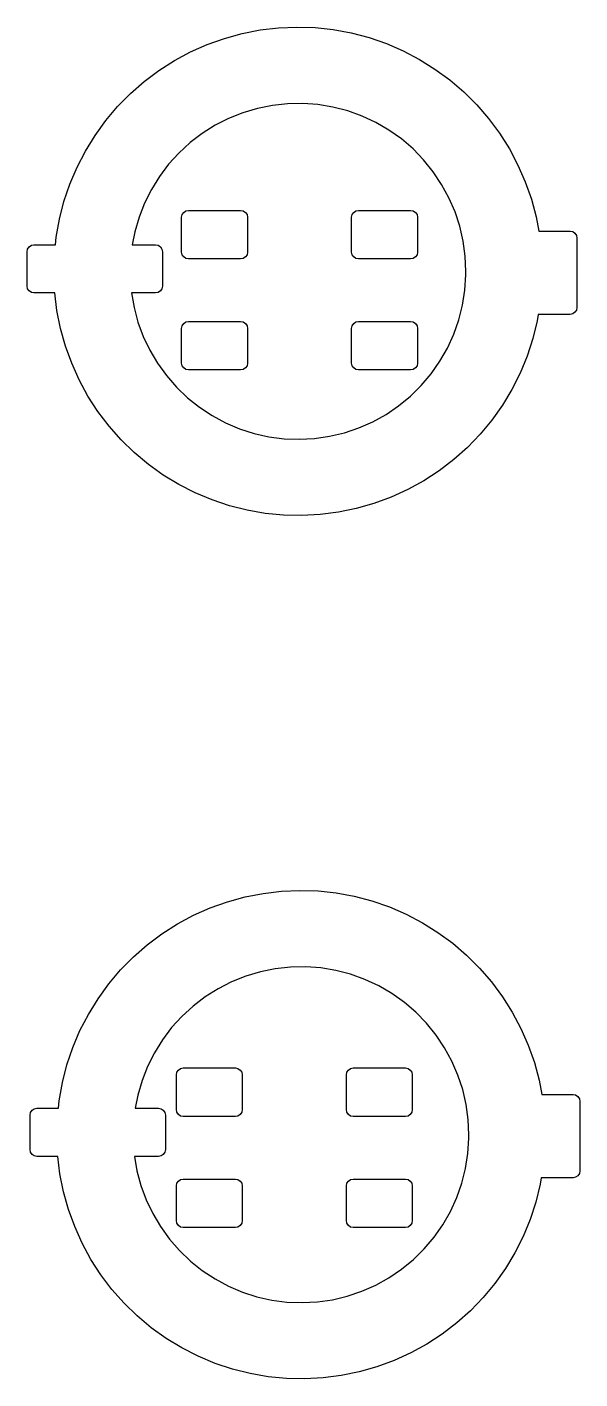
# Model space of a CAD drawing. Extents: x 10 to 584, y -410 to -10.
# Drawn here: x 136.07 to 152.01, y -215.35 to -176.39 of the extents above; entities that cross this region are included whole.
import ezdxf

# ---------------------------------------------------------------- set-up
doc = ezdxf.new("R2010")
doc.units = 0
doc.layers.add('BLACK', color=7, linetype='CONTINUOUS')

msp = doc.modelspace()

# ---------------------------------------------------------------- linework, layer by layer
at = {"layer": 'BLACK', "linetype": 'CONTINUOUS'}
for p, q in [((142.277, -176.575), (142.795, -176.474)), ((142.795, -176.474), (143.32, -176.412)), ((143.32, -176.412), (143.848, -176.389)), ((143.848, -176.389), (144.376, -176.406)), ((144.376, -176.406), (144.901, -176.463)), ((144.901, -176.463), (145.42, -176.559)), ((141.27, -176.893), (141.768, -176.715)), ((141.768, -176.715), (142.277, -176.575)), ((145.42, -176.559), (145.931, -176.693)), ((145.931, -176.693), (146.43, -176.866)), ((146.43, -176.866), (146.915, -177.075)), ((140.322, -177.357), (140.787, -177.107)), ((140.787, -177.107), (141.27, -176.893)), ((146.915, -177.075), (147.383, -177.32)), ((139.454, -177.958), (139.877, -177.641)), ((139.877, -177.641), (140.322, -177.357)), ((147.383, -177.32), (147.831, -177.6)), ((147.831, -177.6), (148.257, -177.912)), ((139.057, -178.305), (139.454, -177.958)), ((148.257, -177.912), (148.659, -178.255)), ((138.686, -178.682), (139.057, -178.305)), ((148.659, -178.255), (149.033, -178.628)), ((138.345, -179.085), (138.686, -178.682)), ((142.714, -178.733), (142.293, -178.858)), ((143.144, -178.646), (142.714, -178.733)), ((143.581, -178.599), (143.144, -178.646)), ((144.02, -178.591), (143.581, -178.599)), ((144.458, -178.623), (144.02, -178.591)), ((144.891, -178.695), (144.458, -178.623)), ((145.316, -178.806), (144.891, -178.695)), ((145.729, -178.954), (145.316, -178.806)), ((149.033, -178.628), (149.378, -179.027)), ((138.035, -179.513), (138.345, -179.085)), ((141.885, -179.021), (141.494, -179.221)), ((142.293, -178.858), (141.885, -179.021)), ((146.127, -179.14), (145.729, -178.954)), ((146.506, -179.361), (146.127, -179.14)), ((149.378, -179.027), (149.693, -179.452)), ((137.757, -179.962), (138.035, -179.513)), ((141.122, -179.455), (140.774, -179.721)), ((141.494, -179.221), (141.122, -179.455)), ((146.864, -179.615), (146.506, -179.361)), ((149.693, -179.452), (149.975, -179.898)), ((137.515, -180.431), (137.757, -179.962)), ((140.774, -179.721), (140.45, -180.019)), ((147.198, -179.901), (146.864, -179.615)), ((147.504, -180.216), (147.198, -179.901)), ((149.975, -179.898), (150.222, -180.365)), ((140.155, -180.344), (139.891, -180.695)), ((140.45, -180.019), (140.155, -180.344)), ((147.78, -180.557), (147.504, -180.216)), ((150.222, -180.365), (150.434, -180.849)), ((137.308, -180.917), (137.515, -180.431)), ((139.891, -180.695), (139.66, -181.068)), ((148.024, -180.922), (147.78, -180.557)), ((137.138, -181.418), (137.308, -180.917)), ((139.66, -181.068), (139.463, -181.46)), ((148.234, -181.307), (148.024, -180.922)), ((150.434, -180.849), (150.609, -181.347)), ((137.006, -181.929), (137.138, -181.418)), ((139.463, -181.46), (139.303, -181.869)), ((148.409, -181.71), (148.234, -181.307)), ((150.609, -181.347), (150.747, -181.857)), ((136.913, -182.449), (137.006, -181.929)), ((139.303, -181.869), (139.181, -182.291)), ((140.53, -181.872), (140.545, -181.795)), ((140.53, -182.872), (140.53, -181.872)), ((140.545, -181.795), (140.589, -181.731)), ((140.589, -181.731), (140.654, -181.687)), ((140.654, -181.687), (140.73, -181.672)), ((140.73, -181.672), (142.23, -181.672)), ((142.23, -181.672), (142.307, -181.687)), ((142.307, -181.687), (142.372, -181.731)), ((142.372, -181.731), (142.415, -181.795)), ((142.415, -181.795), (142.43, -181.872)), ((142.43, -181.872), (142.43, -182.872)), ((145.43, -181.872), (145.445, -181.795)), ((145.43, -182.872), (145.43, -181.872)), ((145.445, -181.795), (145.489, -181.731)), ((145.489, -181.731), (145.554, -181.687)), ((145.554, -181.687), (145.63, -181.672)), ((145.63, -181.672), (147.13, -181.672)), ((147.13, -181.672), (147.207, -181.687)), ((147.207, -181.687), (147.272, -181.731)), ((147.272, -181.731), (147.315, -181.795)), ((147.315, -181.795), (147.33, -181.872)), ((147.33, -181.872), (147.33, -182.872)), ((148.546, -182.127), (148.409, -181.71)), ((150.747, -181.857), (150.825, -182.269)), ((139.181, -182.291), (139.108, -182.664)), ((148.645, -182.555), (148.546, -182.127)), ((150.825, -182.269), (151.724, -182.269)), ((151.724, -182.269), (151.801, -182.284)), ((151.801, -182.284), (151.866, -182.327)), ((151.866, -182.327), (151.909, -182.392)), ((136.133, -182.722), (136.198, -182.679)), ((136.198, -182.679), (136.274, -182.664)), ((136.274, -182.664), (136.891, -182.664)), ((136.891, -182.664), (136.913, -182.449)), ((139.108, -182.664), (139.774, -182.664)), ((139.774, -182.664), (139.851, -182.679)), ((139.851, -182.679), (139.916, -182.722)), ((148.704, -182.99), (148.645, -182.555)), ((151.909, -182.392), (151.924, -182.469)), ((151.924, -182.469), (151.924, -184.469)), ((136.074, -182.864), (136.089, -182.787)), ((136.074, -183.853), (136.074, -182.864)), ((136.089, -182.787), (136.133, -182.722)), ((139.916, -182.722), (139.959, -182.787)), ((139.959, -182.787), (139.974, -182.864)), ((139.974, -182.864), (139.974, -183.853)), ((140.545, -182.949), (140.53, -182.872)), ((140.589, -183.013), (140.545, -182.949)), ((140.654, -183.057), (140.589, -183.013)), ((140.73, -183.072), (140.654, -183.057)), ((142.23, -183.072), (140.73, -183.072)), ((142.307, -183.057), (142.23, -183.072)), ((142.372, -183.013), (142.307, -183.057)), ((142.415, -182.949), (142.372, -183.013)), ((142.43, -182.872), (142.415, -182.949)), ((145.445, -182.949), (145.43, -182.872)), ((145.489, -183.013), (145.445, -182.949)), ((145.554, -183.057), (145.489, -183.013)), ((145.63, -183.072), (145.554, -183.057)), ((147.13, -183.072), (145.63, -183.072)), ((147.207, -183.057), (147.13, -183.072)), ((147.272, -183.013), (147.207, -183.057)), ((147.315, -182.949), (147.272, -183.013)), ((147.33, -182.872), (147.315, -182.949)), ((148.724, -183.429), (148.704, -182.99)), ((148.723, -183.53), (148.724, -183.429)), ((136.089, -183.93), (136.074, -183.853)), ((139.974, -183.853), (139.959, -183.93)), ((148.694, -183.968), (148.723, -183.53)), ((136.133, -183.995), (136.089, -183.93)), ((136.198, -184.038), (136.133, -183.995)), ((136.274, -184.053), (136.198, -184.038)), ((136.873, -184.053), (136.274, -184.053)), ((136.935, -184.554), (136.873, -184.053)), ((139.774, -184.053), (139.086, -184.053)), ((139.086, -184.053), (139.158, -184.468)), ((139.851, -184.038), (139.774, -184.053)), ((139.916, -183.995), (139.851, -184.038)), ((139.959, -183.93), (139.916, -183.995)), ((148.625, -184.402), (148.694, -183.968)), ((137.039, -185.072), (136.935, -184.554)), ((139.158, -184.468), (139.271, -184.892)), ((148.518, -184.828), (148.625, -184.402)), ((151.801, -184.654), (151.724, -184.669)), ((151.866, -184.61), (151.801, -184.654)), ((151.909, -184.545), (151.866, -184.61)), ((151.924, -184.469), (151.909, -184.545)), ((139.271, -184.892), (139.423, -185.304)), ((140.53, -185.072), (140.545, -184.995)), ((140.545, -184.995), (140.589, -184.931)), ((140.589, -184.931), (140.654, -184.887)), ((140.654, -184.887), (140.73, -184.872)), ((140.73, -184.872), (142.23, -184.872)), ((142.23, -184.872), (142.307, -184.887)), ((142.307, -184.887), (142.372, -184.931)), ((142.372, -184.931), (142.415, -184.995)), ((142.415, -184.995), (142.43, -185.072)), ((145.43, -185.072), (145.445, -184.995)), ((145.445, -184.995), (145.489, -184.931)), ((145.489, -184.931), (145.554, -184.887)), ((145.554, -184.887), (145.63, -184.872)), ((145.63, -184.872), (147.13, -184.872)), ((147.13, -184.872), (147.207, -184.887)), ((147.207, -184.887), (147.272, -184.931)), ((147.272, -184.931), (147.315, -184.995)), ((147.315, -184.995), (147.33, -185.072)), ((148.372, -185.242), (148.518, -184.828)), ((150.778, -184.856), (150.651, -185.369)), ((150.809, -184.669), (150.778, -184.856)), ((151.724, -184.669), (150.809, -184.669)), ((137.182, -185.581), (137.039, -185.072)), ((139.423, -185.304), (139.611, -185.701)), ((140.53, -186.072), (140.53, -185.072)), ((142.43, -185.072), (142.43, -186.072)), ((145.43, -186.072), (145.43, -185.072)), ((147.33, -185.072), (147.33, -186.072)), ((148.189, -185.641), (148.372, -185.242)), ((150.651, -185.369), (150.487, -185.871)), ((137.362, -186.077), (137.182, -185.581)), ((139.611, -185.701), (139.835, -186.079)), ((147.971, -186.022), (148.189, -185.641)), ((137.579, -186.559), (137.362, -186.077)), ((139.835, -186.079), (140.092, -186.435)), ((140.545, -186.149), (140.53, -186.072)), ((140.589, -186.213), (140.545, -186.149)), ((140.654, -186.257), (140.589, -186.213)), ((142.372, -186.213), (142.307, -186.257)), ((142.415, -186.149), (142.372, -186.213)), ((142.43, -186.072), (142.415, -186.149)), ((145.445, -186.149), (145.43, -186.072)), ((145.489, -186.213), (145.445, -186.149)), ((145.554, -186.257), (145.489, -186.213)), ((147.272, -186.213), (147.207, -186.257)), ((147.315, -186.149), (147.272, -186.213)), ((147.33, -186.072), (147.315, -186.149)), ((147.719, -186.382), (147.971, -186.022)), ((150.487, -185.871), (150.285, -186.359)), ((137.831, -187.023), (137.579, -186.559)), ((140.092, -186.435), (140.38, -186.766)), ((140.73, -186.272), (140.654, -186.257)), ((142.23, -186.272), (140.73, -186.272)), ((142.307, -186.257), (142.23, -186.272)), ((145.63, -186.272), (145.554, -186.257)), ((147.13, -186.272), (145.63, -186.272)), ((147.207, -186.257), (147.13, -186.272)), ((147.436, -186.717), (147.719, -186.382)), ((150.285, -186.359), (150.048, -186.831)), ((140.38, -186.766), (140.697, -187.07)), ((147.123, -187.025), (147.436, -186.717)), ((150.048, -186.831), (149.775, -187.283)), ((138.118, -187.467), (137.831, -187.023)), ((140.697, -187.07), (141.04, -187.344)), ((141.04, -187.344), (141.406, -187.586)), ((146.42, -187.551), (146.784, -187.304)), ((146.784, -187.304), (147.123, -187.025)), ((149.775, -187.283), (149.469, -187.714)), ((138.437, -187.888), (138.118, -187.467)), ((141.406, -187.586), (141.793, -187.793)), ((145.635, -187.941), (146.036, -187.764)), ((146.036, -187.764), (146.42, -187.551)), ((149.469, -187.714), (149.132, -188.121)), ((138.787, -188.284), (138.437, -187.888)), ((141.793, -187.793), (142.198, -187.965)), ((142.198, -187.965), (142.616, -188.099)), ((142.616, -188.099), (143.044, -188.195)), ((144.791, -188.183), (145.219, -188.081)), ((145.219, -188.081), (145.635, -187.941)), ((149.132, -188.121), (148.766, -188.501)), ((139.165, -188.652), (138.787, -188.284)), ((143.044, -188.195), (143.48, -188.252)), ((143.48, -188.252), (143.918, -188.268)), ((143.918, -188.268), (144.357, -188.245)), ((144.357, -188.245), (144.791, -188.183)), ((148.766, -188.501), (148.372, -188.853)), ((139.57, -188.991), (139.165, -188.652)), ((148.372, -188.853), (147.952, -189.174)), ((139.999, -189.299), (139.57, -188.991)), ((140.45, -189.574), (139.999, -189.299)), ((147.952, -189.174), (147.51, -189.463)), ((140.921, -189.814), (140.45, -189.574)), ((147.048, -189.718), (146.567, -189.937)), ((147.51, -189.463), (147.048, -189.718)), ((141.408, -190.018), (140.921, -189.814)), ((141.909, -190.186), (141.408, -190.018)), ((146.567, -189.937), (146.072, -190.12)), ((142.421, -190.315), (141.909, -190.186)), ((142.941, -190.405), (142.421, -190.315)), ((143.467, -190.456), (142.941, -190.405)), ((143.995, -190.468), (143.467, -190.456)), ((144.523, -190.44), (143.995, -190.468)), ((145.046, -190.372), (144.523, -190.44)), ((145.564, -190.265), (145.046, -190.372)), ((146.072, -190.12), (145.564, -190.265)), ((142.362, -201.455), (142.881, -201.354)), ((142.881, -201.354), (143.405, -201.292)), ((143.405, -201.292), (143.933, -201.269)), ((143.933, -201.269), (144.461, -201.286)), ((144.461, -201.286), (144.986, -201.343)), ((144.986, -201.343), (145.506, -201.439)), ((140.873, -201.987), (141.356, -201.773)), ((141.356, -201.773), (141.853, -201.595)), ((141.853, -201.595), (142.362, -201.455)), ((145.506, -201.439), (146.016, -201.573)), ((146.016, -201.573), (146.516, -201.746)), ((146.516, -201.746), (147.001, -201.955)), ((140.408, -202.237), (140.873, -201.987)), ((147.001, -201.955), (147.469, -202.2)), ((139.54, -202.838), (139.962, -202.521)), ((139.962, -202.521), (140.408, -202.237)), ((147.469, -202.2), (147.917, -202.48)), ((147.917, -202.48), (148.343, -202.792)), ((139.142, -203.185), (139.54, -202.838)), ((148.343, -202.792), (148.744, -203.135)), ((138.771, -203.562), (139.142, -203.185)), ((148.744, -203.135), (149.118, -203.508)), ((138.43, -203.965), (138.771, -203.562)), ((142.378, -203.738), (141.971, -203.901)), ((142.799, -203.613), (142.378, -203.738)), ((143.23, -203.526), (142.799, -203.613)), ((143.666, -203.479), (143.23, -203.526)), ((144.105, -203.471), (143.666, -203.479)), ((144.543, -203.503), (144.105, -203.471)), ((144.976, -203.575), (144.543, -203.503)), ((145.401, -203.686), (144.976, -203.575)), ((145.814, -203.834), (145.401, -203.686)), ((149.118, -203.508), (149.464, -203.907)), ((138.12, -204.393), (138.43, -203.965)), ((141.579, -204.101), (141.208, -204.335)), ((141.971, -203.901), (141.579, -204.101)), ((146.212, -204.02), (145.814, -203.834)), ((146.592, -204.241), (146.212, -204.02)), ((149.464, -203.907), (149.779, -204.332)), ((137.843, -204.842), (138.12, -204.393)), ((141.208, -204.335), (140.859, -204.601)), ((146.95, -204.495), (146.592, -204.241)), ((147.283, -204.781), (146.95, -204.495)), ((149.779, -204.332), (150.06, -204.778)), ((137.6, -205.311), (137.843, -204.842)), ((140.536, -204.899), (140.241, -205.224)), ((140.859, -204.601), (140.536, -204.899)), ((147.589, -205.096), (147.283, -204.781)), ((150.06, -204.778), (150.308, -205.245)), ((137.393, -205.797), (137.6, -205.311)), ((140.241, -205.224), (139.977, -205.575)), ((147.865, -205.437), (147.589, -205.096)), ((150.308, -205.245), (150.52, -205.729)), ((139.977, -205.575), (139.745, -205.948)), ((148.11, -205.802), (147.865, -205.437)), ((137.224, -206.298), (137.393, -205.797)), ((139.745, -205.948), (139.549, -206.34)), ((148.32, -206.187), (148.11, -205.802)), ((150.52, -205.729), (150.695, -206.227)), ((137.092, -206.809), (137.224, -206.298)), ((139.549, -206.34), (139.388, -206.749)), ((140.393, -206.51), (140.436, -206.445)), ((140.436, -206.445), (140.501, -206.401)), ((140.501, -206.401), (140.578, -206.386)), ((140.578, -206.386), (142.078, -206.386)), ((142.078, -206.386), (142.154, -206.401)), ((142.154, -206.401), (142.219, -206.445)), ((142.219, -206.445), (142.263, -206.51)), ((145.293, -206.51), (145.336, -206.445)), ((145.336, -206.445), (145.401, -206.401)), ((145.401, -206.401), (145.478, -206.386)), ((145.478, -206.386), (146.978, -206.386)), ((146.978, -206.386), (147.054, -206.401)), ((147.054, -206.401), (147.119, -206.445)), ((147.119, -206.445), (147.163, -206.51)), ((148.494, -206.59), (148.32, -206.187)), ((150.695, -206.227), (150.832, -206.737)), ((136.999, -207.329), (137.092, -206.809)), ((139.388, -206.749), (139.266, -207.171)), ((140.378, -206.586), (140.393, -206.51)), ((140.378, -207.586), (140.378, -206.586)), ((142.263, -206.51), (142.278, -206.586)), ((142.278, -206.586), (142.278, -207.586)), ((145.278, -206.586), (145.293, -206.51)), ((145.278, -207.586), (145.278, -206.586)), ((147.163, -206.51), (147.178, -206.586)), ((147.178, -206.586), (147.178, -207.586)), ((148.631, -207.007), (148.494, -206.59)), ((150.832, -206.737), (150.91, -207.149)), ((139.266, -207.171), (139.193, -207.544)), ((148.73, -207.435), (148.631, -207.007)), ((150.91, -207.149), (151.81, -207.149)), ((151.81, -207.149), (151.886, -207.164)), ((151.886, -207.164), (151.951, -207.207)), ((151.951, -207.207), (151.994, -207.272)), ((136.175, -207.667), (136.218, -207.602)), ((136.218, -207.602), (136.283, -207.559)), ((136.283, -207.559), (136.36, -207.544)), ((136.36, -207.544), (136.977, -207.544)), ((136.977, -207.544), (136.999, -207.329)), ((139.193, -207.544), (139.86, -207.544)), ((139.86, -207.544), (139.936, -207.559)), ((139.936, -207.559), (140.001, -207.602)), ((140.001, -207.602), (140.044, -207.667)), ((140.393, -207.663), (140.378, -207.586)), ((142.278, -207.586), (142.263, -207.663)), ((145.293, -207.663), (145.278, -207.586)), ((147.178, -207.586), (147.163, -207.663)), ((148.79, -207.87), (148.73, -207.435)), ((151.994, -207.272), (152.01, -207.349)), ((152.01, -207.349), (152.01, -209.349)), ((136.16, -207.744), (136.175, -207.667)), ((136.16, -208.733), (136.16, -207.744)), ((140.044, -207.667), (140.06, -207.744)), ((140.06, -207.744), (140.06, -208.733)), ((140.436, -207.728), (140.393, -207.663)), ((140.501, -207.771), (140.436, -207.728)), ((140.578, -207.786), (140.501, -207.771)), ((142.078, -207.786), (140.578, -207.786)), ((142.154, -207.771), (142.078, -207.786)), ((142.219, -207.728), (142.154, -207.771)), ((142.263, -207.663), (142.219, -207.728)), ((145.336, -207.728), (145.293, -207.663)), ((145.401, -207.771), (145.336, -207.728)), ((145.478, -207.786), (145.401, -207.771)), ((146.978, -207.786), (145.478, -207.786)), ((147.054, -207.771), (146.978, -207.786)), ((147.119, -207.728), (147.054, -207.771)), ((147.163, -207.663), (147.119, -207.728)), ((148.81, -208.309), (148.79, -207.87)), ((148.779, -208.848), (148.809, -208.41)), ((148.809, -208.41), (148.81, -208.309)), ((136.175, -208.81), (136.16, -208.733)), ((136.218, -208.875), (136.175, -208.81)), ((140.044, -208.81), (140.001, -208.875)), ((140.06, -208.733), (140.044, -208.81)), ((136.283, -208.918), (136.218, -208.875)), ((136.36, -208.933), (136.283, -208.918)), ((136.959, -208.933), (136.36, -208.933)), ((137.021, -209.434), (136.959, -208.933)), ((139.86, -208.933), (139.171, -208.933)), ((139.171, -208.933), (139.243, -209.348)), ((139.936, -208.918), (139.86, -208.933)), ((140.001, -208.875), (139.936, -208.918)), ((148.711, -209.282), (148.779, -208.848)), ((137.125, -209.952), (137.021, -209.434)), ((139.243, -209.348), (139.357, -209.772)), ((140.501, -209.601), (140.578, -209.586)), ((140.578, -209.586), (142.078, -209.586)), ((142.078, -209.586), (142.154, -209.601)), ((145.401, -209.601), (145.478, -209.586)), ((145.478, -209.586), (146.978, -209.586)), ((146.978, -209.586), (147.054, -209.601)), ((148.603, -209.708), (148.711, -209.282)), ((150.895, -209.549), (150.863, -209.736)), ((151.81, -209.549), (150.895, -209.549)), ((151.886, -209.534), (151.81, -209.549)), ((151.951, -209.49), (151.886, -209.534)), ((151.994, -209.425), (151.951, -209.49)), ((152.01, -209.349), (151.994, -209.425)), ((137.267, -210.461), (137.125, -209.952)), ((139.357, -209.772), (139.508, -210.184)), ((140.378, -209.786), (140.393, -209.71)), ((140.378, -210.786), (140.378, -209.786)), ((140.393, -209.71), (140.436, -209.645)), ((140.436, -209.645), (140.501, -209.601)), ((142.154, -209.601), (142.219, -209.645)), ((142.219, -209.645), (142.263, -209.71)), ((142.263, -209.71), (142.278, -209.786)), ((142.278, -209.786), (142.278, -210.786)), ((145.278, -209.786), (145.293, -209.71)), ((145.278, -210.786), (145.278, -209.786)), ((145.293, -209.71), (145.336, -209.645)), ((145.336, -209.645), (145.401, -209.601)), ((147.054, -209.601), (147.119, -209.645)), ((147.119, -209.645), (147.163, -209.71)), ((147.163, -209.71), (147.178, -209.786)), ((147.178, -209.786), (147.178, -210.786)), ((148.457, -210.122), (148.603, -209.708)), ((150.863, -209.736), (150.737, -210.249)), ((139.508, -210.184), (139.697, -210.581)), ((148.274, -210.521), (148.457, -210.122)), ((150.737, -210.249), (150.572, -210.751)), ((137.447, -210.957), (137.267, -210.461)), ((139.697, -210.581), (139.92, -210.959)), ((148.056, -210.902), (148.274, -210.521)), ((150.572, -210.751), (150.371, -211.239)), ((137.664, -211.439), (137.447, -210.957)), ((139.92, -210.959), (140.177, -211.315)), ((140.393, -210.863), (140.378, -210.786)), ((140.436, -210.928), (140.393, -210.863)), ((140.501, -210.971), (140.436, -210.928)), ((140.578, -210.986), (140.501, -210.971)), ((142.078, -210.986), (140.578, -210.986)), ((142.154, -210.971), (142.078, -210.986)), ((142.219, -210.928), (142.154, -210.971)), ((142.263, -210.863), (142.219, -210.928)), ((142.278, -210.786), (142.263, -210.863)), ((145.293, -210.863), (145.278, -210.786)), ((145.336, -210.928), (145.293, -210.863)), ((145.401, -210.971), (145.336, -210.928)), ((145.478, -210.986), (145.401, -210.971)), ((146.978, -210.986), (145.478, -210.986)), ((147.054, -210.971), (146.978, -210.986)), ((147.119, -210.928), (147.054, -210.971)), ((147.163, -210.863), (147.119, -210.928)), ((147.178, -210.786), (147.163, -210.863)), ((147.804, -211.262), (148.056, -210.902)), ((137.917, -211.903), (137.664, -211.439)), ((140.177, -211.315), (140.465, -211.646)), ((147.521, -211.597), (147.804, -211.262)), ((150.371, -211.239), (150.133, -211.711)), ((138.203, -212.347), (137.917, -211.903)), ((140.465, -211.646), (140.782, -211.95)), ((146.869, -212.184), (147.208, -211.905)), ((147.208, -211.905), (147.521, -211.597)), ((150.133, -211.711), (149.861, -212.163)), ((140.782, -211.95), (141.125, -212.224)), ((141.125, -212.224), (141.492, -212.466)), ((146.506, -212.431), (146.869, -212.184)), ((149.861, -212.163), (149.555, -212.594)), ((138.522, -212.768), (138.203, -212.347)), ((141.492, -212.466), (141.879, -212.673)), ((141.879, -212.673), (142.283, -212.845)), ((145.72, -212.821), (146.122, -212.644)), ((146.122, -212.644), (146.506, -212.431)), ((149.555, -212.594), (149.218, -213.001)), ((138.872, -213.164), (138.522, -212.768)), ((142.283, -212.845), (142.701, -212.979)), ((142.701, -212.979), (143.13, -213.075)), ((143.13, -213.075), (143.565, -213.132)), ((144.442, -213.125), (144.877, -213.063)), ((144.877, -213.063), (145.304, -212.961)), ((145.304, -212.961), (145.72, -212.821)), ((149.218, -213.001), (148.851, -213.381)), ((139.25, -213.532), (138.872, -213.164)), ((143.565, -213.132), (144.004, -213.148)), ((144.004, -213.148), (144.442, -213.125)), ((148.851, -213.381), (148.457, -213.733)), ((139.655, -213.871), (139.25, -213.532)), ((140.084, -214.179), (139.655, -213.871)), ((148.457, -213.733), (148.038, -214.054)), ((140.536, -214.454), (140.084, -214.179)), ((148.038, -214.054), (147.596, -214.343)), ((141.006, -214.694), (140.536, -214.454)), ((147.133, -214.598), (146.653, -214.817)), ((147.596, -214.343), (147.133, -214.598)), ((141.493, -214.898), (141.006, -214.694)), ((141.994, -215.066), (141.493, -214.898)), ((146.157, -215), (145.649, -215.145)), ((146.653, -214.817), (146.157, -215)), ((142.506, -215.195), (141.994, -215.066)), ((143.027, -215.285), (142.506, -215.195)), ((143.552, -215.336), (143.027, -215.285)), ((144.081, -215.348), (143.552, -215.336)), ((144.608, -215.32), (144.081, -215.348)), ((145.132, -215.252), (144.608, -215.32)), ((145.649, -215.145), (145.132, -215.252))]:
    msp.add_line(p, q, dxfattribs=at)

doc.saveas('drawing.dxf')
